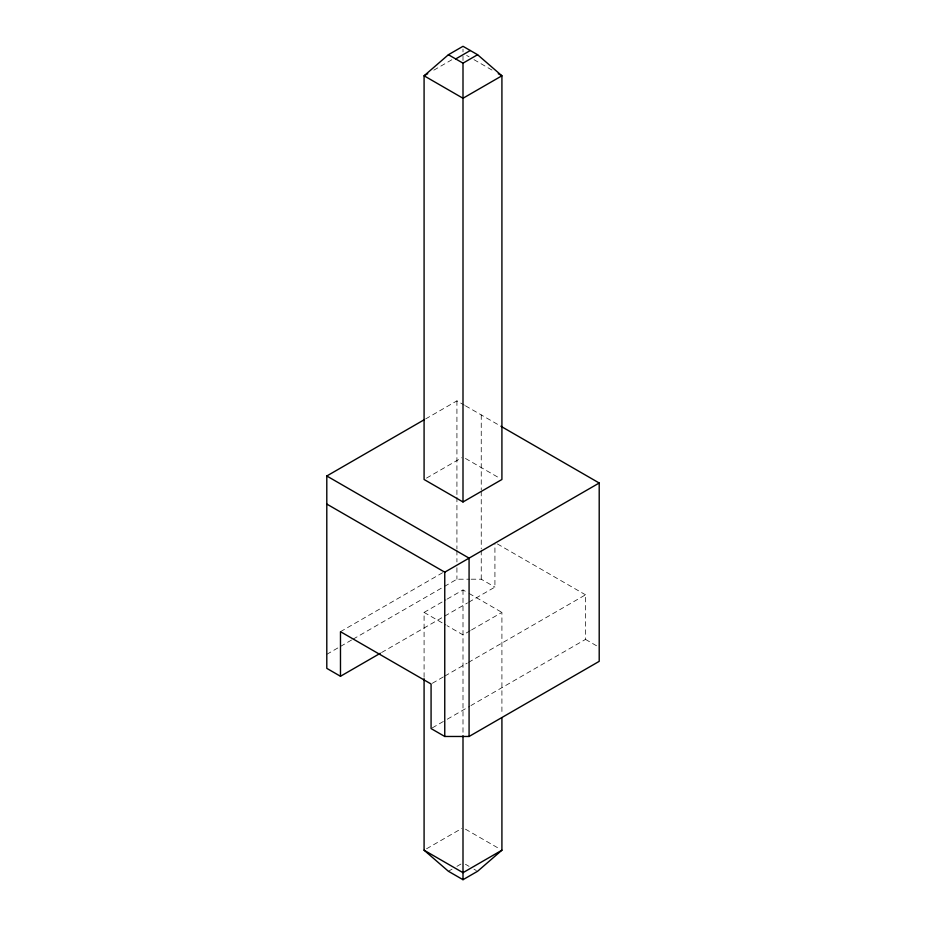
<?xml version="1.0" encoding="UTF-8"?>
<svg xmlns="http://www.w3.org/2000/svg" width="926" height="926" viewBox="0 0 926 926"><rect width="100%" height="100%" fill="white"/><g stroke="black" fill="none" stroke-linecap="round" stroke-linejoin="round"><path stroke-width="0.69" stroke-dasharray="4.63 3.47" d="M433.819 70.168L452.05 59.634M425.636 418.922L456.923 400.865L464.412 405.183M426.516 478.094L461.785 457.733M340.479 631.682L442.616 572.719M326.797 654.323L339.31 647.1M340.56 646.383L351.822 639.878M353.072 639.16L443.16 587.142M444.411 586.424L456.923 579.201L469.795 579.201M424.085 677.265L424.085 612.41L445.973 599.77M447.189 599.064L463 589.943L467.861 592.744M381.581 652.529L467.526 602.919M468.764 602.201L494.924 587.096L494.924 543.956M470.292 630.664L463 634.877L447.189 625.745M471.508 629.958L501.915 612.41L501.915 714.733M432.326 683.272L443.531 676.802M444.781 676.073L467.202 663.132M468.44 662.414L585.521 594.816L585.521 639.403L470.929 705.566M432.326 727.848L446.019 719.942M447.27 719.224L469.69 706.283M426.516 848.806L461.785 828.446M448.404 871.273L452.05 869.167M456.923 866.366L461.785 863.553M471.23 579.201L481.242 579.201L494.924 587.096M466.646 55.433L469.077 56.833M473.95 59.634L492.181 70.168M465.431 405.785L500.607 426.087M465.431 458.439L499.484 478.094M497.401 543.944L585.521 594.816M585.521 639.403L599.203 647.309M469.077 593.45L501.915 612.41M424.085 612.41L445.973 625.05M465.431 829.152L499.484 848.806M465.431 864.259L469.077 866.366M473.95 869.167L476.381 870.567M481.242 414.906L481.242 489.842M481.242 491.289L481.242 548.933M481.242 550.38L481.242 579.201M463 49.113L463 51.914M463 56.208L463 60.526M463 589.943L463 735.51M456.923 400.865L456.923 495.78M456.923 497.227L456.923 549.002M456.923 550.438L456.923 561.943M456.923 567.696L456.923 579.201"/><path stroke-width="1.39" d="M448.404 54.727L424.085 75.793L424.085 479.494L463 501.961L501.915 479.494L501.915 75.793L477.596 54.727L463 46.3L448.404 54.727L463 63.153L477.596 54.727M501.915 717.615L501.915 850.207L477.596 871.273L463 879.7L448.404 871.273L424.085 850.207L424.085 678.7M427.731 73.686L424.085 75.793L463 98.26L501.915 75.793L498.269 73.686M455.708 58.94L470.292 50.513M380.331 653.258L340.479 676.269L326.797 668.364L326.797 475.987L424.386 419.64M326.797 504.068L444.758 572.175L599.203 483.013L599.203 661.349L469.077 736.471L444.758 736.471L431.076 728.565L431.076 683.99L340.479 631.682L340.479 676.269M501.915 850.207L463 872.674L424.085 850.207M501.105 426.377L599.203 483.013M326.797 475.987L469.077 558.135L469.077 736.471M463 63.153L463 501.961M463 735.765L463 879.7M444.758 572.175L444.758 736.471"/></g></svg>
